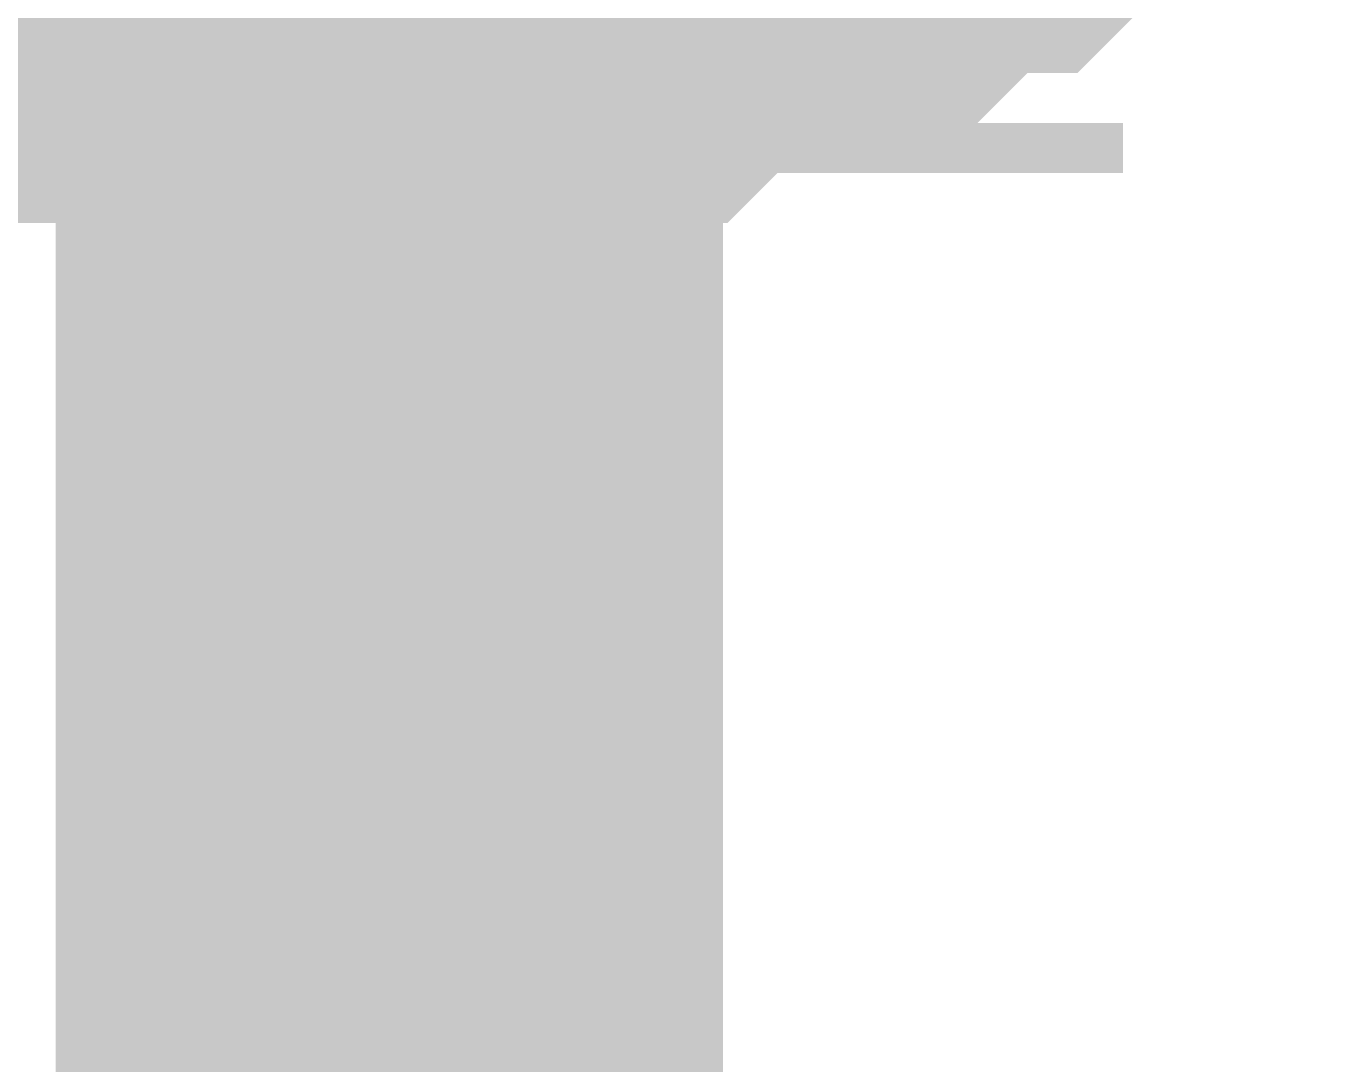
# Model space of a CAD drawing. Header units: inches. Extents: x 0 to 22.3, y 0 to 15.7.
# Drawn here: x 16.29422 to 16.31715, y 2.65954 to 2.6779 of the extents above; entities that cross this region are included whole.
import ezdxf

# ---------------------------------------------------------------- set-up
doc = ezdxf.new("R2010")
doc.units = ezdxf.units.IN
doc.header["$MEASUREMENT"] = 0
doc.layers.add('Sheet', color=255, linetype='Continuous')

msp = doc.modelspace()

# ---------------------------------------------------------------- linework, layer by layer
at = {"layer": 'Sheet'}
for points in [[(16.300642, 2.699764, 0.0118, 0.0118, 0), (16.300642, 2.59987, 0.0118, 0.0118, 0)], [(16.300642, 2.680315, 0.0118, 0.0118, 0), (16.299758, 2.680315, 0.0118, 0.0118, 0), (16.298874, 2.680315, 0.0118, 0.0118, 0), (16.297106, 2.680315, 0.0118, 0.0118, 0), (16.296222, 2.680315, 0.0118, 0.0118, 0), (16.295338, 2.681199, 0.0118, 0.0118, 0), (16.294454, 2.681199, 0.0118, 0.0118, 0), (16.29357, 2.681199, 0.0118, 0.0118, 0), (16.292686, 2.682083, 0.0118, 0.0118, 0), (16.291801, 2.682083, 0.0118, 0.0118, 0), (16.290917, 2.682967, 0.0118, 0.0118, 0), (16.290033, 2.682967, 0.0118, 0.0118, 0), (16.289149, 2.683851, 0.0118, 0.0118, 0), (16.288265, 2.683851, 0.0118, 0.0118, 0)], [(16.300642, 2.680315, 0.0118, 0.0118, 0), (16.299758, 2.680315, 0.0118, 0.0118, 0), (16.298874, 2.680315, 0.0118, 0.0118, 0), (16.297106, 2.680315, 0.0118, 0.0118, 0), (16.296222, 2.680315, 0.0118, 0.0118, 0), (16.295338, 2.681199, 0.0118, 0.0118, 0), (16.294454, 2.681199, 0.0118, 0.0118, 0), (16.29357, 2.681199, 0.0118, 0.0118, 0), (16.292686, 2.682083, 0.0118, 0.0118, 0), (16.291801, 2.682083, 0.0118, 0.0118, 0), (16.290917, 2.682967, 0.0118, 0.0118, 0), (16.290033, 2.682967, 0.0118, 0.0118, 0), (16.289149, 2.683851, 0.0118, 0.0118, 0), (16.288265, 2.683851, 0.0118, 0.0118, 0)], [(16.300642, 2.680315, 0.0118, 0.0118, 0), (16.299758, 2.680315, 0.0118, 0.0118, 0), (16.298874, 2.680315, 0.0118, 0.0118, 0), (16.297106, 2.680315, 0.0118, 0.0118, 0), (16.296222, 2.680315, 0.0118, 0.0118, 0), (16.295338, 2.681199, 0.0118, 0.0118, 0), (16.294454, 2.681199, 0.0118, 0.0118, 0), (16.29357, 2.681199, 0.0118, 0.0118, 0), (16.292686, 2.682083, 0.0118, 0.0118, 0), (16.291801, 2.682083, 0.0118, 0.0118, 0), (16.290917, 2.682967, 0.0118, 0.0118, 0), (16.290033, 2.682967, 0.0118, 0.0118, 0), (16.289149, 2.683851, 0.0118, 0.0118, 0), (16.288265, 2.683851, 0.0118, 0.0118, 0)], [(16.300642, 2.680315, 0.0118, 0.0118, 0), (16.299758, 2.680315, 0.0118, 0.0118, 0), (16.298874, 2.680315, 0.0118, 0.0118, 0), (16.297106, 2.680315, 0.0118, 0.0118, 0), (16.296222, 2.680315, 0.0118, 0.0118, 0), (16.295338, 2.681199, 0.0118, 0.0118, 0), (16.294454, 2.681199, 0.0118, 0.0118, 0), (16.29357, 2.681199, 0.0118, 0.0118, 0), (16.292686, 2.682083, 0.0118, 0.0118, 0), (16.291801, 2.682083, 0.0118, 0.0118, 0), (16.290917, 2.682967, 0.0118, 0.0118, 0), (16.290033, 2.682967, 0.0118, 0.0118, 0), (16.289149, 2.683851, 0.0118, 0.0118, 0), (16.288265, 2.683851, 0.0118, 0.0118, 0)], [(16.300642, 2.680315, 0.0118, 0.0118, 0), (16.299758, 2.680315, 0.0118, 0.0118, 0), (16.298874, 2.680315, 0.0118, 0.0118, 0), (16.297106, 2.680315, 0.0118, 0.0118, 0), (16.296222, 2.680315, 0.0118, 0.0118, 0), (16.295338, 2.681199, 0.0118, 0.0118, 0), (16.294454, 2.681199, 0.0118, 0.0118, 0), (16.29357, 2.681199, 0.0118, 0.0118, 0), (16.292686, 2.682083, 0.0118, 0.0118, 0), (16.291801, 2.682083, 0.0118, 0.0118, 0), (16.290917, 2.682967, 0.0118, 0.0118, 0), (16.290033, 2.682967, 0.0118, 0.0118, 0), (16.289149, 2.683851, 0.0118, 0.0118, 0), (16.288265, 2.683851, 0.0118, 0.0118, 0)], [(16.300642, 2.680315, 0.0118, 0.0118, 0), (16.299758, 2.680315, 0.0118, 0.0118, 0), (16.298874, 2.680315, 0.0118, 0.0118, 0), (16.297106, 2.680315, 0.0118, 0.0118, 0), (16.296222, 2.680315, 0.0118, 0.0118, 0), (16.295338, 2.681199, 0.0118, 0.0118, 0), (16.294454, 2.681199, 0.0118, 0.0118, 0), (16.29357, 2.681199, 0.0118, 0.0118, 0), (16.292686, 2.682083, 0.0118, 0.0118, 0), (16.291801, 2.682083, 0.0118, 0.0118, 0), (16.290917, 2.682967, 0.0118, 0.0118, 0), (16.290033, 2.682967, 0.0118, 0.0118, 0), (16.289149, 2.683851, 0.0118, 0.0118, 0), (16.288265, 2.683851, 0.0118, 0.0118, 0)], [(16.311251, 2.683851, 0.0118, 0.0118, 0), (16.310367, 2.682967, 0.0118, 0.0118, 0), (16.309483, 2.682967, 0.0118, 0.0118, 0), (16.308599, 2.682083, 0.0118, 0.0118, 0), (16.307715, 2.682083, 0.0118, 0.0118, 0), (16.307715, 2.681199, 0.0118, 0.0118, 0), (16.305947, 2.681199, 0.0118, 0.0118, 0), (16.305063, 2.681199, 0.0118, 0.0118, 0), (16.304179, 2.680315, 0.0118, 0.0118, 0), (16.303294, 2.680315, 0.0118, 0.0118, 0), (16.30241, 2.680315, 0.0118, 0.0118, 0), (16.301526, 2.680315, 0.0118, 0.0118, 0), (16.300642, 2.680315, 0.0118, 0.0118, 0)], [(16.311251, 2.683851, 0.0118, 0.0118, 0), (16.310367, 2.682967, 0.0118, 0.0118, 0), (16.309483, 2.682967, 0.0118, 0.0118, 0), (16.308599, 2.682083, 0.0118, 0.0118, 0), (16.307715, 2.682083, 0.0118, 0.0118, 0), (16.307715, 2.681199, 0.0118, 0.0118, 0), (16.305947, 2.681199, 0.0118, 0.0118, 0), (16.305063, 2.681199, 0.0118, 0.0118, 0), (16.304179, 2.680315, 0.0118, 0.0118, 0), (16.303294, 2.680315, 0.0118, 0.0118, 0), (16.30241, 2.680315, 0.0118, 0.0118, 0), (16.301526, 2.680315, 0.0118, 0.0118, 0), (16.300642, 2.680315, 0.0118, 0.0118, 0)], [(16.311251, 2.683851, 0.0118, 0.0118, 0), (16.310367, 2.682967, 0.0118, 0.0118, 0), (16.309483, 2.682967, 0.0118, 0.0118, 0), (16.308599, 2.682083, 0.0118, 0.0118, 0), (16.307715, 2.682083, 0.0118, 0.0118, 0), (16.307715, 2.681199, 0.0118, 0.0118, 0), (16.305947, 2.681199, 0.0118, 0.0118, 0), (16.305063, 2.681199, 0.0118, 0.0118, 0), (16.304179, 2.680315, 0.0118, 0.0118, 0), (16.303294, 2.680315, 0.0118, 0.0118, 0), (16.30241, 2.680315, 0.0118, 0.0118, 0), (16.301526, 2.680315, 0.0118, 0.0118, 0), (16.300642, 2.680315, 0.0118, 0.0118, 0)], [(16.311251, 2.683851, 0.0118, 0.0118, 0), (16.310367, 2.682967, 0.0118, 0.0118, 0), (16.309483, 2.682967, 0.0118, 0.0118, 0), (16.308599, 2.682083, 0.0118, 0.0118, 0), (16.307715, 2.682083, 0.0118, 0.0118, 0), (16.307715, 2.681199, 0.0118, 0.0118, 0), (16.305947, 2.681199, 0.0118, 0.0118, 0), (16.305063, 2.681199, 0.0118, 0.0118, 0), (16.304179, 2.680315, 0.0118, 0.0118, 0), (16.303294, 2.680315, 0.0118, 0.0118, 0), (16.30241, 2.680315, 0.0118, 0.0118, 0), (16.301526, 2.680315, 0.0118, 0.0118, 0), (16.300642, 2.680315, 0.0118, 0.0118, 0)], [(16.311251, 2.683851, 0.0118, 0.0118, 0), (16.310367, 2.682967, 0.0118, 0.0118, 0), (16.309483, 2.682967, 0.0118, 0.0118, 0), (16.308599, 2.682083, 0.0118, 0.0118, 0), (16.307715, 2.682083, 0.0118, 0.0118, 0), (16.307715, 2.681199, 0.0118, 0.0118, 0), (16.305947, 2.681199, 0.0118, 0.0118, 0), (16.305063, 2.681199, 0.0118, 0.0118, 0), (16.304179, 2.680315, 0.0118, 0.0118, 0), (16.303294, 2.680315, 0.0118, 0.0118, 0), (16.30241, 2.680315, 0.0118, 0.0118, 0), (16.301526, 2.680315, 0.0118, 0.0118, 0), (16.300642, 2.680315, 0.0118, 0.0118, 0)], [(16.311251, 2.683851, 0.0118, 0.0118, 0), (16.310367, 2.682967, 0.0118, 0.0118, 0), (16.309483, 2.682967, 0.0118, 0.0118, 0), (16.308599, 2.682083, 0.0118, 0.0118, 0), (16.307715, 2.682083, 0.0118, 0.0118, 0), (16.307715, 2.681199, 0.0118, 0.0118, 0), (16.305947, 2.681199, 0.0118, 0.0118, 0), (16.305063, 2.681199, 0.0118, 0.0118, 0), (16.304179, 2.680315, 0.0118, 0.0118, 0), (16.303294, 2.680315, 0.0118, 0.0118, 0), (16.30241, 2.680315, 0.0118, 0.0118, 0), (16.301526, 2.680315, 0.0118, 0.0118, 0), (16.300642, 2.680315, 0.0118, 0.0118, 0)]]:
    msp.add_lwpolyline(points, format="xyseb", dxfattribs=at)

doc.saveas('drawing.dxf')
